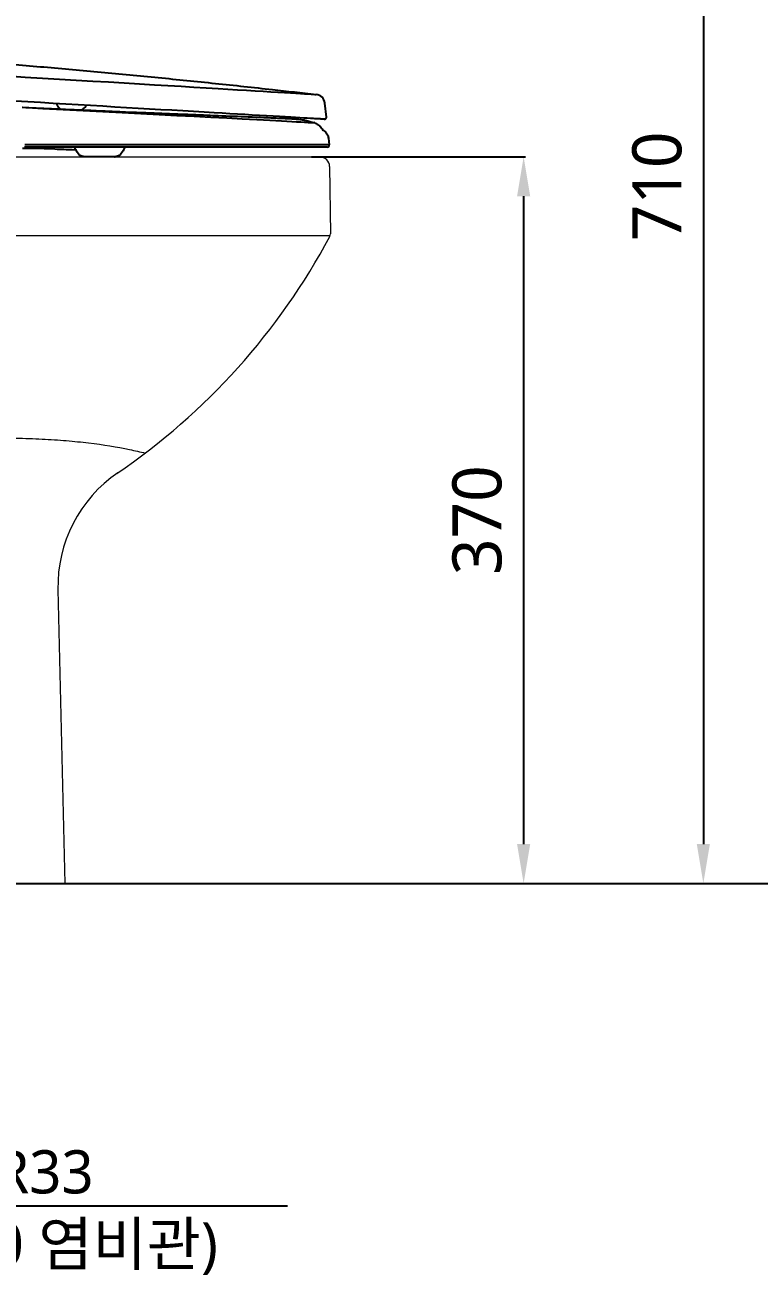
# Model space of a CAD drawing. Header units: millimetres. Extents: x 7763 to 10330, y 539 to 2772.
# Drawn here: x 8479 to 8853, y 539 to 1175 of the extents above; entities that cross this region are included whole.
import ezdxf

# ---------------------------------------------------------------- set-up
doc = ezdxf.new("R2010")
doc.units = ezdxf.units.MM
for name, color, linetype in [('1', 1, 'Continuous'), ('2', 2, 'Continuous'), ('3', 3, 'Continuous'), ('6', 6, 'Continuous')]:
    doc.layers.add(name, color=color, linetype=linetype)
doc.styles.add('GHS', font='romans.shx', dxfattribs={"bigfont": 'whgtxt.shx'})
doc.styles.add('ROMANS', font='NanumGothic.ttf', dxfattribs={"height": 10.144927})
doc.styles.get("Standard").update_dxf_attribs({"font": 'NanumGothic.ttf'})
doc.dimstyles.new('AM_ISO$0', dxfattribs={"dimtxt": 3.5, "dimasz": 2.5, "dimexe": 1, "dimexo": 1, "dimgap": 0.8, "dimtad": 1, "dimdec": 0, "dimlfac": 10, "dimdsep": 46, "dimtxsty": 'Standard', "dimcen": 0, "dimclrd": 256, "dimclre": 256, "dimclrt": 2, "dimadec": 0, "dimazin": 2, "dimtp": 0.1, "dimtm": 0.1, "dimtfac": 0.71, "dimtdec": 0, "dimtmove": 0, "dimatfit": 3, "dimfxl": 0, "dimlwd": -1, "dimlwe": -1, "dimarcsym": 0})

# ---------------------------------------------------------------- blocks, each defined once
blk = doc.blocks.new('*D12')
at = {"color": 3}
for p, q in [((8745.77, 1448.21), (8825.8, 1448.21)), ((8824.8, 1428.21), (8824.8, 758.21)), ((8745.8, 738.21), (8825.8, 738.21))]:
    blk.add_line(p, q, dxfattribs=at)
for points in [[(8821.47, 1428.21), (8828.13, 1428.21), (8824.8, 1448.21)], [(8821.47, 758.21), (8828.13, 758.21), (8824.8, 738.21)]]:
    blk.add_solid(points, dxfattribs=at)
at = {"layer": 'DEFPOINTS', "color": 0}
for p in [(8744.77, 1448.21), (8744.8, 738.21), (8824.8, 738.21)]:
    blk.add_point(p, dxfattribs=at)
at = {"color": 2, "insert": (8801.28, 1093.21), "char_height": 25, "attachment_point": 5, "rotation": 90, "style": 'GHS'}
blk.add_mtext('{\\fNanumGothic|b0|i0|c129|p50;710}', dxfattribs=at)
blk = doc.blocks.new('*D19')
at = {"color": 3}
for p, q in [((8625.15, 1108.21), (8734.25, 1108.21)), ((8733.25, 1088.21), (8733.25, 758.21)), ((8537.52, 738.21), (8734.25, 738.21))]:
    blk.add_line(p, q, dxfattribs=at)
for points in [[(8729.92, 1088.21), (8736.59, 1088.21), (8733.25, 1108.21)], [(8729.92, 758.21), (8736.59, 758.21), (8733.25, 738.21)]]:
    blk.add_solid(points, dxfattribs=at)
at = {"layer": 'DEFPOINTS', "color": 0}
for p in [(8624.15, 1108.21), (8536.52, 738.21), (8733.25, 738.21)]:
    blk.add_point(p, dxfattribs=at)
at = {"color": 2, "insert": (8709.63, 923.21), "char_height": 25, "attachment_point": 5, "rotation": 90, "style": 'GHS'}
blk.add_mtext('{\\fNanumGothic|b0|i0|c129|p50;370}', dxfattribs=at)

msp = doc.modelspace()

# ---------------------------------------------------------------- linework, layer by layer
at = {"color": 2}
for p, q in [((8632.75684, 1128.45945), (8632.00903, 1135.57439)), ((8593.4543, 1114.3173), (8479.24407, 1114.3173)), ((8634.24324, 1114.3173), (8593.4543, 1114.3173)), ((8633.87466, 1117.82411), (8634.24324, 1114.3173)), ((8592.73424, 1113.21277), (8478.97154, 1113.21277)), ((8633.24872, 1113.21277), (8592.73424, 1113.21277))]:
    msp.add_line(p, q, dxfattribs=at)
at = {"color": 0, "linetype": 'Continuous', "lineweight": 0}
for p, q in [((8070.03503, 1108.20995), (8629.42581, 1108.20995)), ((8070.03503, 1108.20995), (8629.42581, 1108.20995)), ((8634.42542, 1103.27239), (8634.8519, 1069.11975)), ((8634.42542, 1103.27239), (8634.8519, 1069.11975)), ((7944.94127, 1068.20995), (8634.72251, 1068.20995)), ((7944.94127, 1068.20995), (8634.72251, 1068.20995)), ((8496.03025, 887.84306), (8499.62315, 738.20995))]:
    msp.add_line(p, q, dxfattribs=at)
at = {"color": 2}
for points in [[(8470.49841, 1149.43442), (8479.35574, 1148.905), (8488.12532, 1148.3806), (8496.78795, 1147.86265), (8505.32779, 1147.35218), (8513.73671, 1146.84958), (8521.85774, 1146.36415), (8529.83108, 1145.88743), (8537.64546, 1145.42003), (8545.28944, 1144.96259), (8552.08266, 1144.55576), (8558.72069, 1144.15784), (8565.19415, 1143.76938), (8571.49267, 1143.39097), (8577.61494, 1143.02231), (8582.58578, 1142.72207), (8587.4172, 1142.43016), (8592.05905, 1142.15042), (8596.46184, 1141.88602), (8600.6062, 1141.63741), (8604.48458, 1141.40483), (8608.08864, 1141.18875), (8611.40891, 1140.98975), (8614.43647, 1140.80836), (8617.16482, 1140.64489), (8619.58818, 1140.49968), (8621.70074, 1140.37308), (8623.49662, 1140.26549), (8624.97057, 1140.17724), (8626.12047, 1140.10835), (8626.9447, 1140.05891), (8627.44118, 1140.02906), (8627.60736, 1140.01904)], [(8631.93149, 1127.38722), (8631.88953, 1127.38967), (8631.77258, 1127.3965), (8631.59338, 1127.40697), (8631.36388, 1127.42037), (8631.09525, 1127.43606), (8630.79789, 1127.45343), (8630.49991, 1127.47083), (8630.19251, 1127.48878), (8629.88263, 1127.50688), (8629.57667, 1127.52474), (8629.28045, 1127.54204), (8628.76761, 1127.57199), (8628.21094, 1127.6045), (8627.60313, 1127.64), (8626.94292, 1127.67855), (8626.22916, 1127.72024), (8624.72832, 1127.80788), (8623.04989, 1127.9059), (8621.20244, 1128.01379), (8619.18828, 1128.13141), (8617.00967, 1128.25864), (8614.66888, 1128.39534), (8611.85826, 1128.55948), (8608.85299, 1128.73499), (8605.65831, 1128.92155), (8602.279, 1129.1189), (8598.71962, 1129.32676), (8594.98439, 1129.5449), (8591.3164, 1129.7591), (8587.53226, 1129.98009), (8583.65796, 1130.20635), (8579.7076, 1130.43704), (8575.68483, 1130.67197), (8570.45561, 1130.97735), (8565.10413, 1131.28987), (8559.63551, 1131.60923), (8554.05588, 1131.93508), (8548.36974, 1132.26714), (8542.68492, 1132.59913), (8536.90448, 1132.9367), (8531.03296, 1133.27959), (8525.07492, 1133.62753), (8518.92435, 1133.98672), (8512.69346, 1134.3506), (8506.38661, 1134.71891), (8500.00746, 1135.09145), (8493.55976, 1135.46799), (8487.16718, 1135.84131), (8480.72296, 1136.21764), (8474.23541, 1136.59651)], [(8477.738, 1133.50062), (8488.2611, 1132.94719), (8498.63601, 1132.40142), (8508.84203, 1131.86391), (8518.85886, 1131.33663), (8528.66695, 1130.82169), (8538.24749, 1130.32031), (8547.58179, 1129.83338), (8556.65146, 1129.36135), (8565.43824, 1128.9042), (8573.92397, 1128.4619), (8582.09108, 1128.03411), (8589.92365, 1127.6191)], [(8478.1983, 1133.51751), (8479.61947, 1133.44944), (8481.15129, 1133.37648), (8483.09142, 1133.28467), (8484.94853, 1133.19736), (8486.83429, 1133.10924), (8488.77914, 1133.0189), (8490.69675, 1132.93031), (8492.77214, 1132.83495), (8494.7003, 1132.74681), (8496.5014, 1132.66486), (8498.19191, 1132.58826), (8499.85406, 1132.51324), (8501.5162, 1132.4385), (8503.19221, 1132.36342), (8504.36038, 1132.31125), (8505.54316, 1132.25856), (8506.81791, 1132.20192), (8508.22797, 1132.13946), (8509.76774, 1132.07145), (8511.31592, 1132.00331), (8512.81636, 1131.93748), (8514.26488, 1131.87413), (8515.58157, 1131.81671), (8516.83972, 1131.76201), (8518.02625, 1131.71056), (8519.1172, 1131.66338), (8520.12896, 1131.61974), (8521.22557, 1131.57254), (8522.37535, 1131.5232), (8523.63281, 1131.46939), (8524.92259, 1131.41437), (8526.2131, 1131.35951), (8527.50414, 1131.3048), (8530.38545, 1131.18339), (8533.25741, 1131.06326), (8536.05505, 1130.94706), (8538.67652, 1130.83888), (8540.87357, 1130.74873), (8542.96683, 1130.66326), (8544.96617, 1130.58198), (8546.87993, 1130.50449), (8548.86685, 1130.42434), (8550.98247, 1130.33929), (8552.925, 1130.26143), (8554.75454, 1130.18828), (8555.86667, 1130.14389), (8557.11417, 1130.09415), (8558.37834, 1130.04379), (8559.45952, 1130.00076), (8560.18052, 1129.97208), (8560.79013, 1129.94783), (8561.3789, 1129.92442), (8562.05038, 1129.89772), (8562.9563, 1129.8617), (8563.97606, 1129.82116), (8565.10714, 1129.77618), (8566.26364, 1129.73018), (8567.37723, 1129.68586), (8568.4487, 1129.64318), (8570.25963, 1129.57095), (8571.94214, 1129.50371), (8573.49338, 1129.44156), (8574.91541, 1129.38444), (8576.24161, 1129.33105), (8577.61467, 1129.27566), (8579.54674, 1129.19756), (8581.5579, 1129.11611), (8583.54832, 1129.03533), (8585.50032, 1128.9559), (8587.41225, 1128.87783), (8589.28192, 1128.80118), (8591.09933, 1128.72637), (8592.85735, 1128.65371), (8595.04971, 1128.5627), (8597.1368, 1128.47564), (8599.11569, 1128.3927), (8600.99096, 1128.31375), (8602.77152, 1128.23847), (8604.44805, 1128.1673), (8606.01027, 1128.10074), (8606.96409, 1128.05999), (8607.86181, 1128.02156), (8608.70072, 1127.98556), (8609.4873, 1127.95175), (8610.22629, 1127.91991), (8610.90788, 1127.89048), (8611.48862, 1127.86536), (8611.99991, 1127.84319), (8612.43209, 1127.82441), (8612.77504, 1127.80948), (8613.01809, 1127.79888)], [(8589.92365, 1127.6191), (8593.66995, 1127.41939), (8597.26205, 1127.22756), (8600.68962, 1127.04418), (8603.94989, 1126.86936), (8607.03855, 1126.70335), (8609.95068, 1126.54642), (8612.68138, 1126.39888), (8615.22575, 1126.26099), (8617.57891, 1126.13305), (8619.73598, 1126.01535), (8621.69208, 1125.90816), (8623.4425, 1125.81176), (8624.98427, 1125.72632), (8626.31559, 1125.65196)], [(8613.01809, 1127.79888), (8613.44525, 1127.77955), (8613.83167, 1127.76054), (8614.18038, 1127.74205), (8614.41867, 1127.72865), (8614.638, 1127.71574), (8614.839, 1127.70341), (8615.02217, 1127.69175), (8615.10716, 1127.68619), (8615.32177, 1127.67175), (8615.5304, 1127.65718), (8615.73774, 1127.6422), (8616.22137, 1127.60528), (8617.06721, 1127.53412), (8617.55985, 1127.4888), (8618.09479, 1127.43637), (8618.74425, 1127.36819), (8619.7827, 1127.24887), (8620.34551, 1127.17889)], [(8620.35523, 1127.17764), (8620.39068, 1127.17134), (8620.40277, 1127.16918)], [(8620.40277, 1127.16918), (8620.65384, 1127.12359), (8621.08602, 1127.04107), (8621.68725, 1126.91721), (8621.91117, 1126.86845), (8622.15307, 1126.81435), (8622.41306, 1126.75454), (8622.6912, 1126.68866), (8622.98759, 1126.61632), (8623.30228, 1126.5371), (8623.69196, 1126.43551), (8624.92167, 1126.08927), (8626.31559, 1125.65196)], [(8620.40388, 1127.16904), (8621.26933, 1127.02211)], [(8620.40415, 1127.169), (8621.26933, 1127.02211)], [(8621.26933, 1127.02211), (8621.69442, 1126.93622), (8622.27114, 1126.81196), (8622.99984, 1126.64261), (8623.87983, 1126.42023), (8624.90805, 1126.13613), (8626.08165, 1125.78067), (8626.85564, 1125.52848)], [(8621.56958, 1126.94247), (8621.55429, 1126.94645), (8621.41081, 1126.9825)], [(8631.93128, 1127.38723), (8631.88953, 1127.38967), (8631.77258, 1127.3965), (8631.59338, 1127.40697), (8631.36388, 1127.42037), (8631.09525, 1127.43606), (8630.79789, 1127.45343), (8630.77481, 1127.45477)], [(8631.7023, 1127.37305), (8631.93155, 1127.38723)], [(8631.93155, 1127.38723), (8631.93458, 1127.38777), (8632.14854, 1127.44971), (8632.32914, 1127.54661), (8632.4791, 1127.67571), (8632.69678, 1128.02347), (8632.75065, 1128.23295), (8632.75671, 1128.45944)], [(8627.00213, 1125.47917), (8626.97401, 1125.4886), (8626.64528, 1125.58381), (8626.31559, 1125.65196)], [(8626.85564, 1125.52848), (8626.98878, 1125.48369)], [(8627.13845, 1125.43053), (8627.00213, 1125.47917)], [(8627.15514, 1125.42432), (8627.18733, 1125.41234), (8627.72875, 1125.17749), (8628.13643, 1124.95581), (8628.41744, 1124.77806), (8628.62897, 1124.62955), (8628.80087, 1124.49883), (8628.935, 1124.39015), (8629.06101, 1124.28238), (8629.26702, 1124.09355), (8629.55189, 1123.8042), (8629.90259, 1123.39614), (8630.29991, 1122.847)], [(8630.28415, 1122.86995), (8630.58868, 1122.43378), (8630.86461, 1122.08496), (8631.08348, 1121.84587), (8631.24247, 1121.70034), (8631.34146, 1121.62992), (8631.38195, 1121.61536), (8631.38282, 1121.61615)], [(8631.36688, 1121.63884), (8631.86066, 1121.30007), (8632.31814, 1120.9066), (8632.72885, 1120.46234), (8633.08356, 1119.97423), (8633.37512, 1119.4517), (8633.59891, 1118.90582), (8633.75315, 1118.34839), (8633.83872, 1117.79102)], [(8631.38282, 1121.61615), (8631.36688, 1121.63884)], [(8633.87466, 1117.82411), (8633.79991, 1118.30695)], [(8633.87466, 1117.82411), (8633.84298, 1117.83859), (8633.83315, 1117.84325)], [(8478.05015, 1112.67725), (8479.61617, 1112.64942), (8480.92923, 1112.62613), (8481.98987, 1112.60712), (8482.47374, 1112.59822), (8482.87862, 1112.59049), (8483.16963, 1112.58463), (8483.27832, 1112.58231), (8483.32239, 1112.58134), (8483.34106, 1112.58093), (8483.34914, 1112.58075), (8483.35266, 1112.58067), (8483.35421, 1112.58063), (8483.35489, 1112.58062), (8483.35518, 1112.58061), (8483.35542, 1112.5806), (8489.04199, 1112.43626), (8494.46194, 1112.26951), (8495.64236, 1112.22949), (8496.80956, 1112.18864), (8497.96365, 1112.14705), (8499.10478, 1112.10484), (8500.23284, 1112.06201), (8501.691, 1112.00677), (8503.24479, 1111.95269), (8505.10062, 1111.89445)], [(8506.26581, 1109.89999), (8505.81288, 1110.5507), (8505.40421, 1111.24173), (8505.09248, 1111.85168), (8504.83194, 1112.43041), (8504.54597, 1113.15781), (8504.5275, 1113.20877)], [(8509.01773, 1108.33784), (8508.19111, 1108.52015), (8507.40937, 1108.8784), (8506.72633, 1109.39077), (8506.27073, 1109.89403)], [(8509.84644, 1108.31884), (8509.46938, 1108.32372), (8509.19283, 1108.33005), (8509.01773, 1108.33784)], [(8509.24915, 1108.31884), (8509.01773, 1108.33784)], [(8509.45269, 1108.31884), (8509.31089, 1108.31884), (8509.24902, 1108.31884)], [(8510.06031, 1108.31277), (8509.84971, 1108.31866)], [(8524.9169, 1108.31277), (8525.12133, 1108.31861)], [(8525.32682, 1108.31884), (8525.26494, 1108.31884), (8525.12314, 1108.31884)], [(8525.5581, 1108.33784), (8525.32669, 1108.31884)], [(8528.3051, 1109.89403), (8527.8495, 1109.39077), (8527.16646, 1108.8784), (8526.38472, 1108.52015), (8525.5581, 1108.33784)], [(8530.04833, 1113.20877), (8530.02986, 1113.15781), (8529.7439, 1112.43041), (8529.48335, 1111.85168), (8529.17162, 1111.24173), (8528.76295, 1110.5507), (8528.31003, 1109.89999)]]:
    msp.add_lwpolyline(points, dxfattribs=at)
for centre, radius, start, end in [((8627.03643, 1135.05174), 5, 6, 83.44332434), ((8500.0709, 1136.88263), 5, 197.77404025, 221.1123561), ((8503.0846, 1139.51277), 9, 221.11223803, 230.07494769), ((8503.0846, 1139.51277), 9, 304.73835055, 318.88776197), ((8506.0983, 1136.88263), 5, 318.8876439, 331.11054483), ((8633.24872, 1114.21277), 1, 270, 6)]:
    msp.add_arc(centre, radius, start, end, dxfattribs=at)
at = {"color": 0, "linetype": 'Continuous', "lineweight": 0}
for centre, radius, start, end in [((8629.42581, 1103.20995), 5, 0.71636462, 89.99926086), ((8336.14764, 1226.74006), 338.10763, 304.17614918, 331.93525204), ((8631.85214, 1069.08229), 3, 331.93525204, 0.71544859), ((8566.01008, 889.52337), 70, 124.28014603, 181.37548791)]:
    msp.add_arc(centre, radius, start, end, dxfattribs=at)
at = {"color": 2}
for points, knots in [([(8459.415, 1156.47532), (8459.52428, 1156.46649), (8469.35028, 1155.67215), (8484.03113, 1154.44164), (8498.59718, 1153.1564), (8503.45189, 1152.72088)], [0.6977595915, 0.6977595915, 0.6977595915, 0.6977595915, 0.7000088216, 0.9000030454, 1, 1, 1, 1]), ([(8503.45189, 1152.72088), (8508.30661, 1152.28537), (8518.01478, 1151.40015), (8532.57307, 1150.02974), (8547.12729, 1148.61676), (8561.67732, 1147.16122), (8581.07159, 1145.16376), (8603.05063, 1142.80259), (8620.17353, 1140.87347), (8627.60736, 1140.01904)], [0, 0, 0, 0, 0.117162374, 0.234324565, 0.351486755, 0.468648945, 0.585811135, 0.820135516, 1, 1, 1, 1])]:
    msp.add_open_spline(points, degree=3, knots=knots, dxfattribs=at)
for points in [[(8510.06031, 1108.31277), (8509.68102, 1108.31277), (8509.47802, 1108.31277), (8509.45565, 1108.31277)], [(8516.00975, 1108.31277), (8514.56699, 1108.31277), (8512.06109, 1108.31277), (8510.56257, 1108.31277), (8510.06031, 1108.31277)], [(8520.58019, 1108.31277), (8518.90538, 1108.31277), (8517.35155, 1108.31277), (8516.00975, 1108.31277)], [(8521.55278, 1108.31277), (8521.22057, 1108.31277), (8520.88707, 1108.31277), (8520.58019, 1108.31277)], [(8524.9169, 1108.31277), (8524.81759, 1108.31277), (8524.47645, 1108.31277), (8523.60698, 1108.31277), (8522.54497, 1108.31277), (8521.84968, 1108.31277), (8521.55278, 1108.31277)], [(8525.10661, 1108.31277), (8525.09272, 1108.31277), (8525.02802, 1108.31277), (8524.9169, 1108.31277)], [(8525.12018, 1108.31277), (8525.12536, 1108.31277), (8525.12086, 1108.31277), (8525.10661, 1108.31277)]]:
    msp.add_open_spline(points, degree=3, dxfattribs=at)
at = {"layer": '1', "color": 0, "linetype": 'Continuous', "lineweight": 0}
msp.add_open_spline([(8436.41811, 963.20881), (8438.67942, 963.42201), (8443.0555, 963.83459), (8449.601, 964.32078), (8456.04907, 964.68666), (8464.4665, 964.99429), (8475.19623, 965.05168), (8487.87807, 964.60148), (8500.28186, 963.77359), (8515.72937, 962.24035), (8529.23556, 960.00559), (8537.95353, 958.00561), (8540.48905, 957.36791)], degree=3, knots=[0, 0, 0, 0, 0.03244399, 0.0627856203, 0.0939982711, 0.1252476379, 0.1843995043, 0.2502024997, 0.3134664109, 0.3749103366, 0.4999075654, 0.5550200313, 0.5550200313, 0.5550200313, 0.5550200313], dxfattribs=at)
at = {"layer": '3'}
msp.add_lwpolyline([(8260.77629, 660.35889), (8315.41115, 574.05303), (8612.91115, 574.05303)], dxfattribs=at)
at = {"layer": '6'}
msp.add_lwpolyline([(10329.93163, 2633.20995), (7914.83969, 2633.20995), (7914.83969, 738.20995), (9812.23819, 738.20995), (9812.23819, 1738.20995)], dxfattribs=at)

# ---------------------------------------------------------------- texts
at = {"layer": '2', "insert": (8323.91115, 570.55303), "char_height": 22, "attachment_point": 4, "style": 'ROMANS'}
msp.add_mtext('VN 100 SDR33\\P(구 VG2 100 염비관)', dxfattribs=at)

# ---------------------------------------------------------------- dimensions: what is measured, and where the dimension line sits
at = {"color": 3}
dim = msp.add_linear_dim(base=(8824.80163, 738.20995), p1=(8744.77312, 1448.20995), p2=(8744.80163, 738.20995), angle=90, text='{\\fNanumGothic|b0|i0|c129|p50;<>}', dimstyle='AM_ISO$0', override={"dimtxt": 25, "dimasz": 20, "dimgap": 10, "dimtoh": 1, "dimlfac": 1, "dimtxsty": 'GHS', "dimclrd": 3, "dimclre": 3, "dimtdec": 2}, dxfattribs=at)
dim.commit()
dim.dimension.update_dxf_attribs({"geometry": '*D12', "text_midpoint": (8801.28232, 1093.20995)})
dim = msp.add_linear_dim(base=(8733.25256, 738.20995), p1=(8624.15346, 1108.20995), p2=(8536.51625, 738.20995), angle=90, text='{\\fNanumGothic|b0|i0|c129|p50;370}', dimstyle='AM_ISO$0', override={"dimtxt": 25, "dimasz": 20, "dimgap": 10, "dimtoh": 1, "dimlfac": 1, "dimtxsty": 'GHS', "dimclrd": 3, "dimclre": 3, "dimtdec": 2}, dxfattribs=at)
dim.commit()
dim.dimension.update_dxf_attribs({"geometry": '*D19', "text_midpoint": (8733.25256, 923.20995), "dimtype": 160})

doc.saveas('drawing.dxf')
